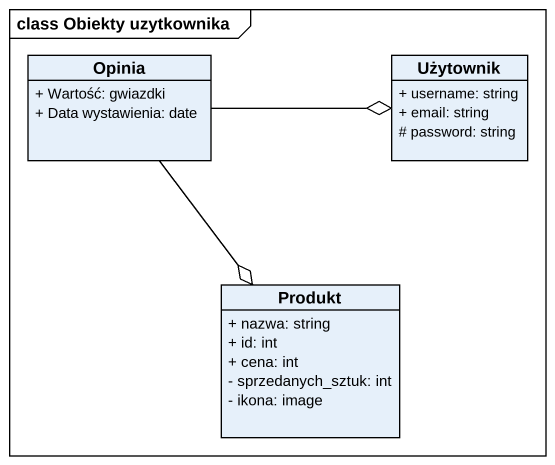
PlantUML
@startuml
mainframe class Obiekty uzytkownika
hide circle
hide empty members
skinparam classAttributeIconSize 0
class Opinia {
  + Wartość: gwiazdki
  + Data wystawienia: date
}
class Użytownik {
  + username: string
  + email: string
  # password: string
}
class Produkt {
  + nazwa: string
  + id: int
  + cena: int
  - sprzedanych_sztuk: int
  - ikona: image
}
Opinia -right-o Użytownik
Opinia --o Produkt
@enduml
